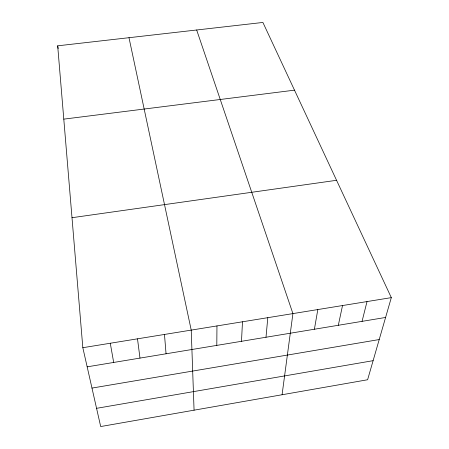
<?xml version="1.0" encoding="UTF-8"?>
<svg xmlns="http://www.w3.org/2000/svg" width="449" height="449" viewBox="0 0 449 449"><rect width="100%" height="100%" fill="white"/><g stroke="black" fill="none" stroke-linecap="round" stroke-linejoin="round"><path stroke-width="0.67" d="M216.805 345.388L216.962 325.929M241.495 341.302L242.488 321.781M265.993 337.25L267.806 317.673M282.073 394.75L292.916 313.598L196.673 29.993M314.401 329.24L317.819 309.557M338.322 325.278L342.52 305.55M362.051 321.355L367.018 301.571M391.315 297.631L367.608 379.753L100.694 426.55L82.829 347.7L57.685 45.82L262.906 22.45L391.315 297.631L82.829 347.7M96.569 408.326L373.113 360.67M91.978 388.082L379.214 339.551M87.168 366.839L385.59 317.46M72.003 217.703L336.565 180.296M63.792 119.137L294.499 90.159M128.986 37.699L191.223 330.105L194.069 410.178M110.28 343.244L113.681 362.45M57.685 45.82L58.168 48.576M137.495 338.827L139.981 358.1M164.474 334.443L166.051 353.784"/></g></svg>
